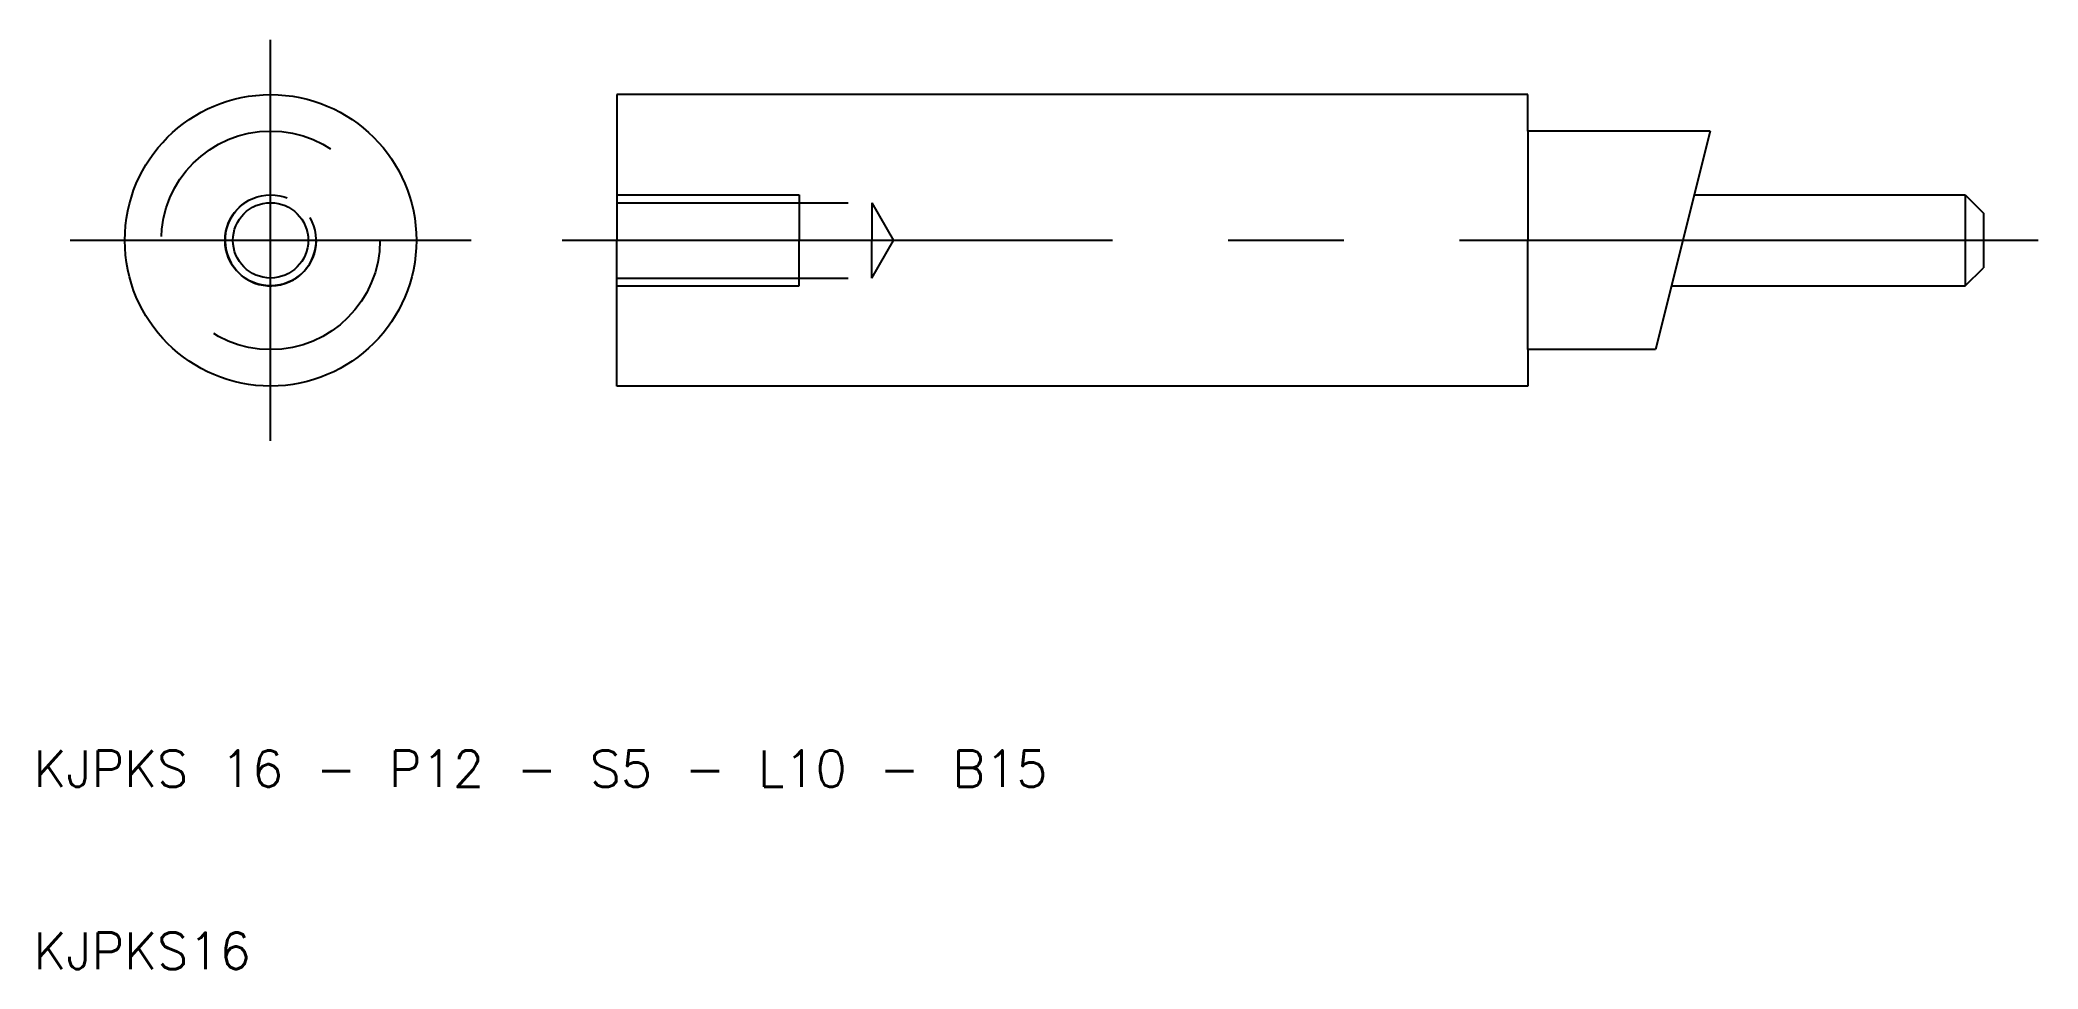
# Model space of a CAD drawing. Extents: x 10 to 120, y 10 to 61.
import ezdxf

# ---------------------------------------------------------------- set-up
doc = ezdxf.new("R2010")
doc.units = 0
doc.linetypes.add('CENTER', pattern=[50.8, 31.75, -6.35, 6.35, -6.35])
doc.linetypes.add('DASHED', pattern=[19.05, 12.7, -6.35])
doc.layers.get('0').update_dxf_attribs({"linetype": 'CONTINUOUS'})
doc.layers.add('CENTER', color=1, linetype='CENTER')
doc.styles.get("Standard").update_dxf_attribs({"font": 'txt.shx'})

msp = doc.modelspace()

# ---------------------------------------------------------------- linework, layer by layer
for p, q in [((42, 58), (42, 50)), ((92, 58), (42, 58)), ((92, 56), (92, 58)), ((102, 56), (92, 56)), ((92, 56), (92, 50)), ((102, 56), (101.125, 52.5)), ((101.125, 52.5), (99.875, 47.5)), ((101.125, 52.5), (116, 52.5)), ((116, 52.5), (117, 51.5)), ((116, 52.5), (116, 47.5)), ((117, 51.5), (117, 48.5)), ((42, 42), (42, 50)), ((92, 44), (92, 50)), ((116, 47.5), (117, 48.5)), ((99.875, 47.5), (99, 44)), ((99.875, 47.5), (116, 47.5)), ((99, 44), (92, 44)), ((92, 44), (92, 42)), ((92, 42), (42, 42))]:
    msp.add_line(p, q)
at = {"color": 3, "linetype": 'DASHED'}
for p, q in [((42, 52.5), (52, 52.5)), ((42, 52.067), (56, 52.067)), ((52, 52.5), (52, 50)), ((56, 52.067), (57.193, 50)), ((56, 52.067), (56, 50)), ((52, 47.5), (52, 50)), ((56, 47.933), (57.193, 50)), ((56, 47.933), (56, 50)), ((42, 47.933), (56, 47.933)), ((42, 47.5), (52, 47.5))]:
    msp.add_line(p, q, dxfattribs=at)
for radius in [8, 2.067]:
    msp.add_circle((23, 50), radius)
for radius in [6, 2.5]:
    msp.add_circle((23, 50), radius, dxfattribs=at)
at = {"color": 3}
msp.add_arc((23, 50), 2.5, 120, 30, dxfattribs=at)
at = {"layer": 'CENTER'}
for p, q in [((23, 39), (23, 61)), ((34, 50), (12, 50)), ((120, 50), (39, 50))]:
    msp.add_line(p, q, dxfattribs=at)

# ---------------------------------------------------------------- texts
for s, p in [('KJPKS 16 - P12 - S5 - L10 - B15', (10, 20)), ('KJPKS16', (10, 10))]:
    msp.add_text(s, height=2).set_placement(p)

doc.saveas('drawing.dxf')
